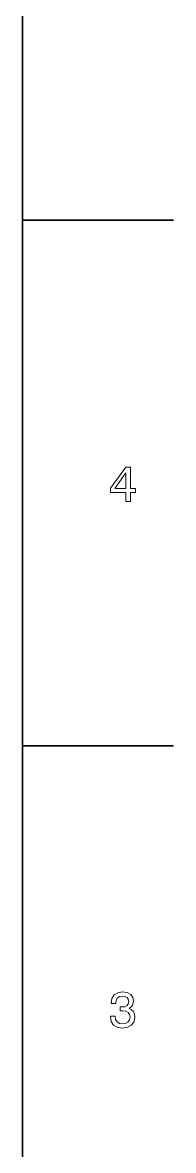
# Model space of a CAD drawing. Extents: x 0 to 1189, y 0 to 841.
# Drawn here: x 1169 to 1184, y 117.6 to 230.2 of the extents above; entities that cross this region are included whole.
import ezdxf

# ---------------------------------------------------------------- set-up
doc = ezdxf.new("R2010")
doc.units = 0

msp = doc.modelspace()

# ---------------------------------------------------------------- linework, layer by layer
at = {"color": 7, "lineweight": 35}
msp.add_line((1169, 20), (1169, 821), dxfattribs=at)
at = {"color": 7, "lineweight": 35, "ltscale": 0.375}
for p, q in [((1169, 210.5), (1184, 210.5)), ((1169, 158), (1184, 158))]:
    msp.add_line(p, q, dxfattribs=at)
at = {"color": 7, "lineweight": 13}
for points in [[(1179.277344, 182.416794), (1179.731201, 182.416794), (1179.731201, 183.284225), (1180.230469, 183.284225), (1180.230469, 183.687683), (1179.731201, 183.687683), (1179.731201, 185.841141), (1179.272339, 185.841141), (1177.739136, 183.728027), (1177.739136, 183.284225), (1179.277344, 183.284225)], [(1178.16272, 183.687683), (1179.277344, 185.256134), (1179.277344, 183.687683)], [(1177.729004, 131.01622), (1177.729004, 130.980911), (1177.809692, 130.496765), (1178.046753, 130.133652), (1178.419922, 129.901657), (1178.914185, 129.815933), (1179.438721, 129.901657), (1179.832031, 130.123566), (1180.084229, 130.476593), (1180.175049, 130.930481), (1180.134644, 131.228027), (1180.023682, 131.470108), (1179.842163, 131.656708), (1179.600098, 131.792877), (1179.927856, 132.065216), (1180.043945, 132.498932), (1179.968262, 132.892303), (1179.751343, 133.18985), (1179.398315, 133.37645), (1178.914185, 133.442017), (1178.460327, 133.361313), (1178.112305, 133.13942), (1177.885376, 132.786392), (1177.809692, 132.317368), (1177.809692, 132.282074), (1178.258545, 132.282074), (1178.29895, 132.604828), (1178.430054, 132.836823), (1178.641846, 132.978027), (1178.939453, 133.028473), (1179.20166, 132.988113), (1179.393311, 132.882217), (1179.509277, 132.710739), (1179.554688, 132.47876), (1179.509277, 132.231628), (1179.388306, 132.065216), (1179.176514, 131.96434), (1178.889038, 131.934082), (1178.692261, 131.939133), (1178.692261, 131.54071), (1178.939453, 131.550797), (1179.257202, 131.505417), (1179.494141, 131.384369), (1179.635376, 131.187683), (1179.685791, 130.930481), (1179.630371, 130.63797), (1179.484131, 130.421112), (1179.252075, 130.284943), (1178.944458, 130.239563), (1178.626709, 130.289993), (1178.394775, 130.441284), (1178.248535, 130.683365), (1178.192993, 131.01622)]]:
    msp.add_lwpolyline(points, close=True, dxfattribs=at)

doc.saveas('drawing.dxf')
